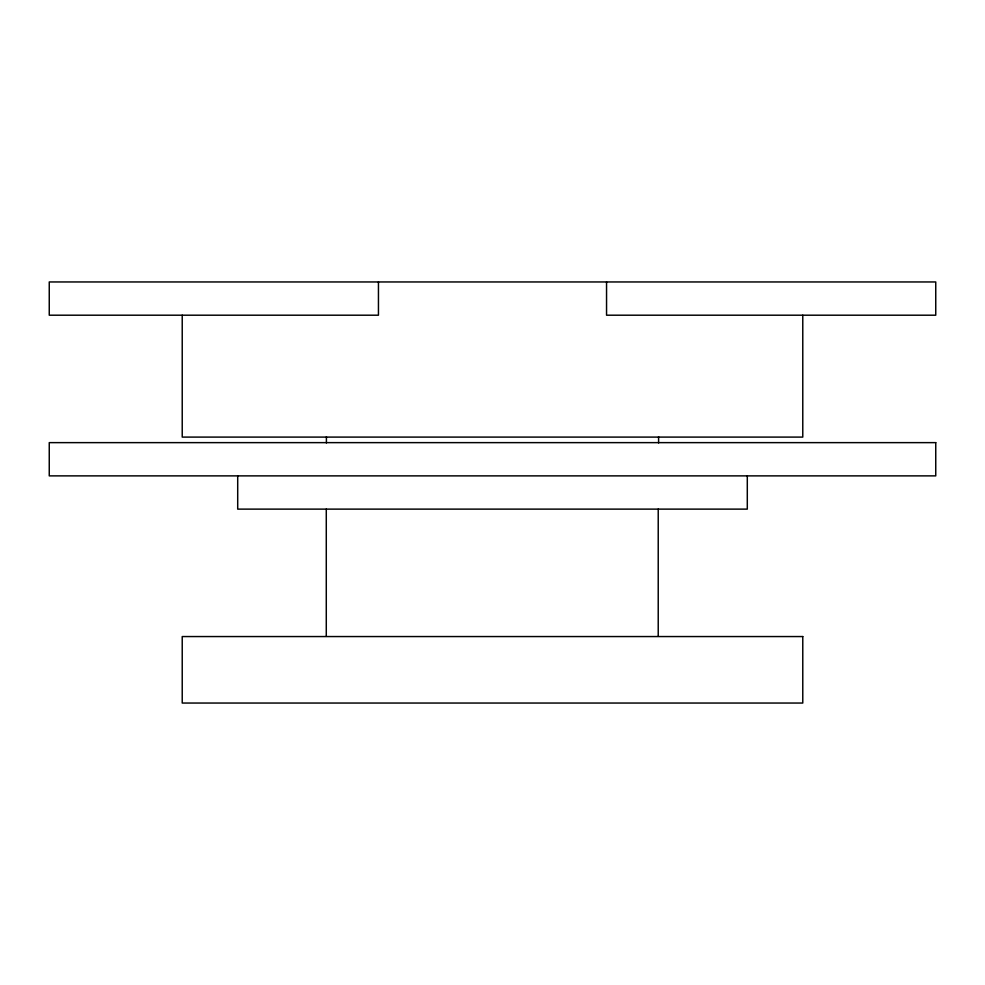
<?xml version="1.0" encoding="UTF-8"?>
<svg xmlns="http://www.w3.org/2000/svg" width="985" height="985" viewBox="0 0 985 985"><rect width="100%" height="100%" fill="white"/><g stroke="black" fill="none" stroke-linecap="round" stroke-linejoin="round"><path stroke-width="1.48" d="M182.225 315.2L182.225 437.094L802.775 437.094L802.775 315.2M378.449 281.956L378.449 315.2L49.25 315.2L49.25 281.956L935.75 281.956L935.75 315.2L606.551 315.2L606.551 281.956M747.295 475.878L747.295 509.122L237.705 509.122L237.705 475.878M658.596 436.786L658.596 442.942M658.226 509.122L658.226 636.138M326.404 436.786L326.404 442.942M326.281 509.122L326.281 636.138M935.75 442.634L49.25 442.634L49.25 475.878L935.75 475.878L935.75 442.634M802.775 636.556L182.225 636.556L182.225 703.044L802.775 703.044L802.775 636.556"/></g></svg>
